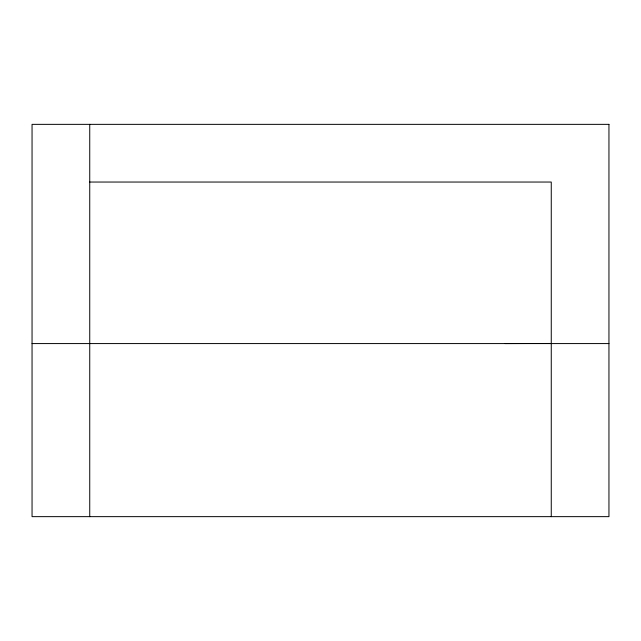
<?xml version="1.0" encoding="UTF-8"?>
<svg xmlns="http://www.w3.org/2000/svg" width="641" height="641" viewBox="0 0 641 641"><rect width="100%" height="100%" fill="white"/><g stroke="black" fill="none" stroke-linecap="round" stroke-linejoin="round"><path stroke-width="0.96" d="M89.74 182.044L551.26 182.044L551.26 516.646M551.26 343.464L505.108 343.576M32.05 343.576L608.95 343.576M89.74 124.354L89.74 516.646M608.95 124.354L32.05 124.354L32.05 516.646L608.95 516.646L608.95 124.354"/></g></svg>
